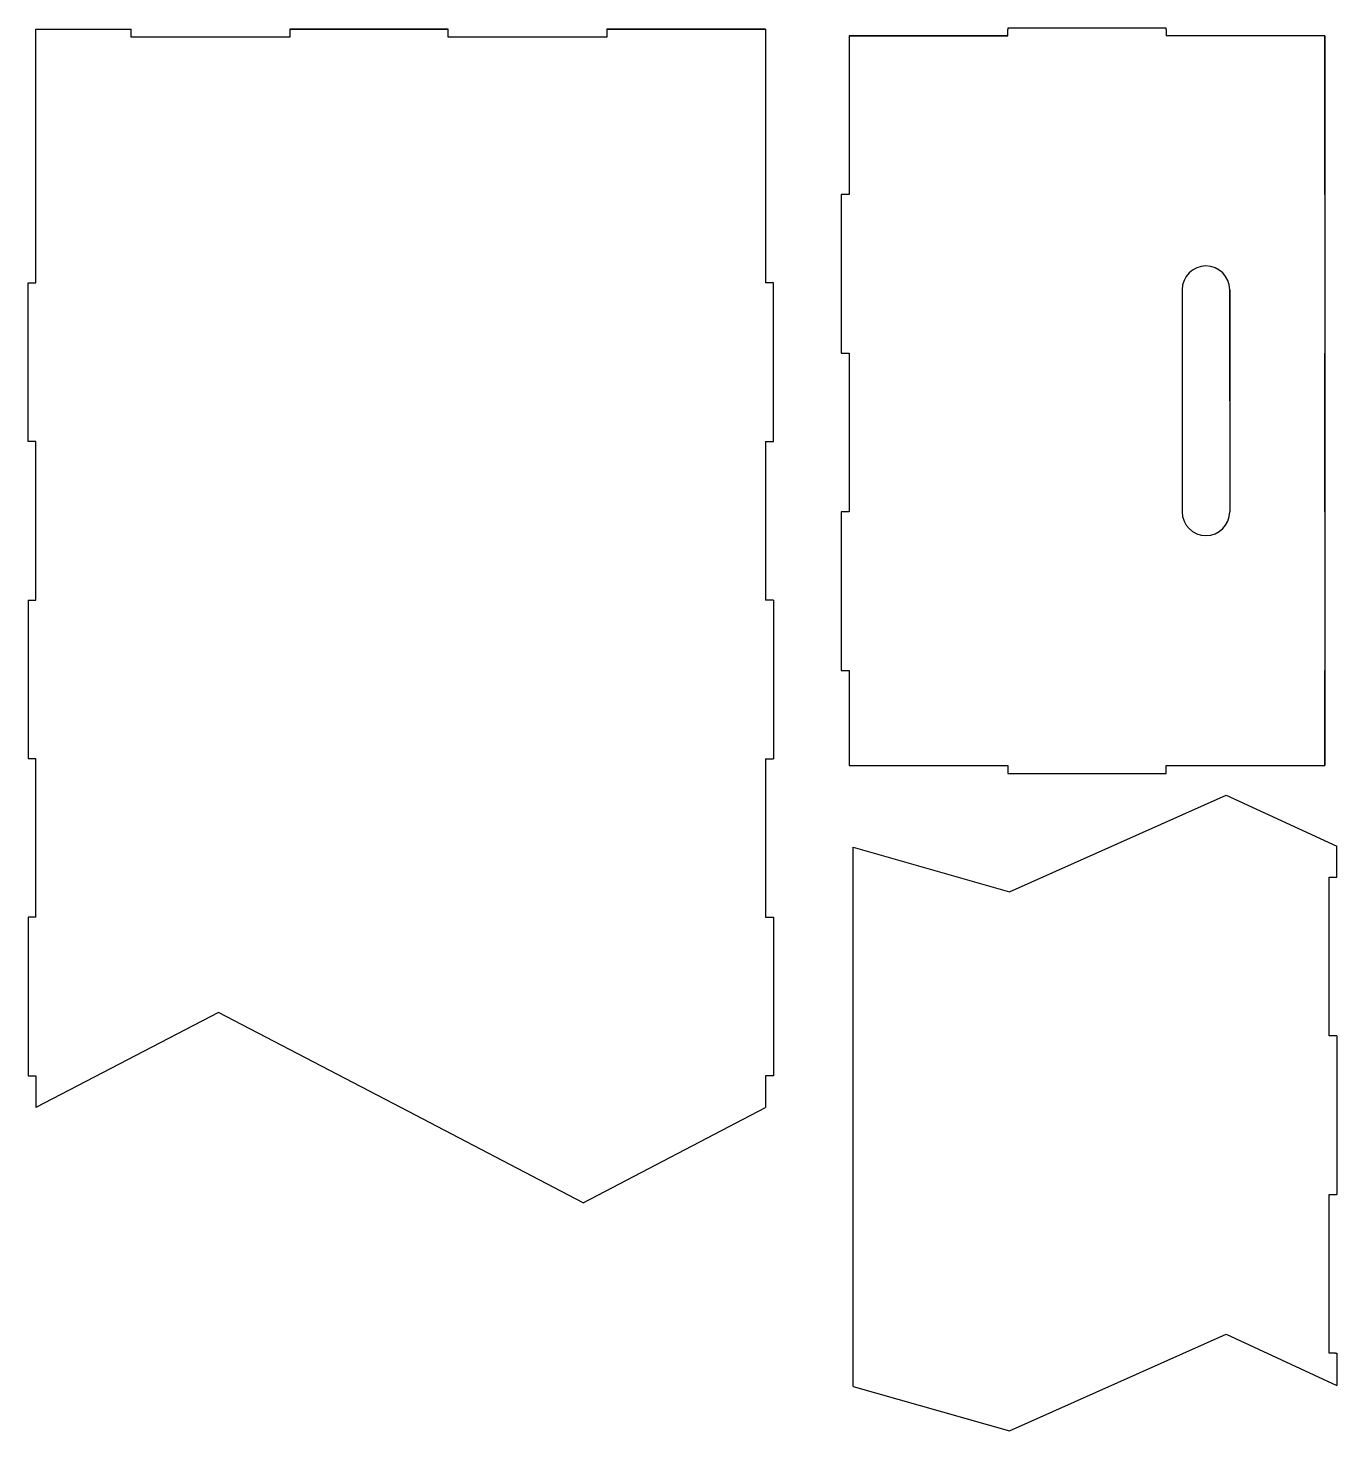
# Model space of a CAD drawing. Header units: millimetres. Extents: x 2241 to 3067, y 1160 to 2044.
import ezdxf

# ---------------------------------------------------------------- set-up
doc = ezdxf.new("R2010")
doc.units = ezdxf.units.MM

msp = doc.modelspace()

# ---------------------------------------------------------------- linework, layer by layer
for p, q in [((2246.14, 1883.62), (2246.14, 2043.62)), ((2246.14, 2043.62), (2306.14, 2043.62)), ((2306.14, 2039.62), (2306.14, 2043.62)), ((2406.14, 2043.62), (2506.14, 2043.62)), ((2506.14, 2043.62), (2406.14, 2043.62)), ((2406.14, 2043.62), (2406.14, 2039.62)), ((2506.14, 2039.62), (2506.14, 2043.62)), ((2606.14, 2043.62), (2706.14, 2043.62)), ((2706.14, 2043.62), (2606.14, 2043.62)), ((2606.14, 2043.62), (2606.14, 2039.62)), ((2706.14, 2043.62), (2706.14, 1883.62)), ((2706.14, 2043.62), (2706.14, 1883.62)), ((2706.14, 2043.62), (2706.14, 1883.62)), ((2958.91, 2044.27), (2858.91, 2044.27)), ((2858.91, 2044.27), (2858.91, 2043.27)), ((2958.91, 2043.27), (2958.91, 2044.27)), ((2306.14, 2038.62), (2306.14, 2039.62)), ((2406.14, 2038.62), (2306.14, 2038.62)), ((2406.14, 2039.62), (2406.14, 2038.62)), ((2506.14, 2038.62), (2506.14, 2039.62)), ((2606.14, 2038.62), (2506.14, 2038.62)), ((2606.14, 2039.62), (2606.14, 2038.62)), ((2758.91, 2039.27), (2858.91, 2039.27)), ((3058.91, 2039.27), (3058.91, 1939.27)), ((3058.91, 2039.27), (3058.91, 1939.27)), ((3058.91, 2039.27), (3058.91, 1809.27)), ((2754.91, 1939.27), (2753.91, 1939.27)), ((2753.91, 1939.27), (2753.91, 1839.27)), ((3058.91, 1939.27), (3058.91, 1639.27)), ((2241.14, 1783.62), (2241.14, 1883.62)), ((2241.14, 1883.62), (2246.14, 1883.62)), ((2241.14, 1783.62), (2241.14, 1883.62)), ((2241.14, 1883.62), (2246.14, 1883.62)), ((2711.14, 1883.62), (2706.14, 1883.62)), ((2711.14, 1783.62), (2711.14, 1883.62)), ((2968.91, 1879.27), (2968.91, 1739.27)), ((2998.91, 1809.27), (2998.91, 1879.27)), ((2998.91, 1879.27), (2998.91, 1739.27)), ((2998.91, 1809.27), (2998.91, 1879.27)), ((2753.91, 1839.27), (2754.91, 1839.27)), ((3058.91, 1839.27), (3058.91, 1739.27)), ((3058.91, 1839.27), (3058.91, 1809.27)), ((2246.14, 1783.62), (2241.14, 1783.62)), ((2246.14, 1783.62), (2241.14, 1783.62)), ((2246.14, 1683.62), (2246.14, 1783.62)), ((2246.14, 1683.62), (2246.14, 1783.62)), ((2706.14, 1783.62), (2706.14, 1683.62)), ((2706.14, 1783.62), (2706.14, 1683.62)), ((2706.14, 1783.62), (2706.14, 1683.62)), ((2706.14, 1783.62), (2711.14, 1783.62)), ((2754.91, 1739.27), (2753.91, 1739.27)), ((2753.91, 1739.27), (2753.91, 1639.27)), ((2241.14, 1683.62), (2246.14, 1683.62)), ((2241.14, 1683.62), (2241.14, 1583.62)), ((2242.14, 1683.62), (2246.14, 1683.62)), ((2711.14, 1683.62), (2706.14, 1683.62)), ((2711.14, 1683.62), (2711.14, 1583.62)), ((2753.91, 1639.27), (2754.91, 1639.27)), ((3058.91, 1639.27), (3058.91, 1579.27)), ((2246.14, 1583.62), (2241.14, 1583.62)), ((2246.14, 1583.62), (2242.14, 1583.62)), ((2246.14, 1483.62), (2246.14, 1583.62)), ((2246.14, 1533.62), (2246.14, 1583.62)), ((2706.14, 1583.62), (2706.14, 1483.62)), ((2706.14, 1583.62), (2706.14, 1533.62)), ((2706.14, 1583.62), (2706.14, 1533.62)), ((2706.14, 1583.62), (2711.14, 1583.62)), ((2858.91, 1575.27), (2858.91, 1574.27)), ((2958.91, 1574.27), (2958.91, 1575.27)), ((2858.91, 1574.27), (2958.91, 1574.27)), ((2860.13, 1499.77), (2996.68, 1560.71)), ((2996.68, 1560.71), (3066.53, 1528.42)), ((2761.53, 1527.75), (2860.13, 1499.77)), ((2761.53, 1187.75), (2761.53, 1527.75)), ((3066.53, 1508.88), (3066.53, 1528.42)), ((2246.14, 1483.62), (2241.14, 1483.62)), ((2241.14, 1483.62), (2241.14, 1383.62)), ((2246.14, 1483.62), (2242.14, 1483.62)), ((2706.14, 1483.62), (2711.14, 1483.62)), ((2711.14, 1483.62), (2711.14, 1383.62)), ((2361.14, 1423.62), (2246.14, 1363.62)), ((2476.14, 1363.62), (2361.14, 1423.62)), ((3066.53, 1408.88), (3066.53, 1308.88)), ((2241.14, 1383.62), (2246.14, 1383.62)), ((2242.14, 1383.62), (2246.14, 1383.62)), ((2246.14, 1383.62), (2246.14, 1363.62)), ((2711.14, 1383.62), (2706.14, 1383.62)), ((2706.14, 1383.62), (2706.14, 1363.62)), ((2591.14, 1303.62), (2476.14, 1363.62)), ((2591.14, 1303.62), (2706.14, 1363.62)), ((2860.13, 1159.77), (2996.68, 1220.71)), ((2996.68, 1220.71), (3066.53, 1188.42)), ((3065.53, 1208.88), (3066.53, 1208.88)), ((3066.53, 1208.88), (3066.53, 1188.42)), ((2761.53, 1187.75), (2860.13, 1159.77))]:
    msp.add_line(p, q)
at = {"color": 7, "linetype": 'Continuous', "lineweight": 25}
for p, q in [((2858.91, 2039.27), (2858.91, 2043.27)), ((2958.91, 2043.27), (2958.91, 2039.27)), ((2758.91, 2039.27), (2758.91, 1939.27)), ((2858.91, 2039.27), (2758.91, 2039.27)), ((3058.91, 2039.27), (2958.91, 2039.27)), ((3058.91, 1939.27), (3058.91, 2039.27)), ((2758.91, 1939.27), (2754.91, 1939.27)), ((2754.91, 1839.27), (2758.91, 1839.27)), ((2758.91, 1839.27), (2758.91, 1739.27)), ((3058.91, 1739.27), (3058.91, 1839.27)), ((2758.91, 1739.27), (2754.91, 1739.27)), ((2754.91, 1639.27), (2758.91, 1639.27)), ((2758.91, 1639.27), (2758.91, 1579.27)), ((3058.91, 1579.27), (3058.91, 1639.27)), ((2758.91, 1579.27), (2858.91, 1579.27)), ((2858.91, 1579.27), (2858.91, 1575.27)), ((2958.91, 1579.27), (3058.91, 1579.27)), ((2958.91, 1575.27), (2958.91, 1579.27)), ((3061.53, 1508.88), (3066.53, 1508.88)), ((3061.53, 1408.88), (3061.53, 1508.88)), ((3066.53, 1408.88), (3061.53, 1408.88)), ((3061.53, 1308.88), (3066.53, 1308.88)), ((3061.53, 1208.88), (3061.53, 1308.88)), ((3065.53, 1208.88), (3061.53, 1208.88))]:
    msp.add_line(p, q, dxfattribs=at)
for centre, start, end in [((2983.91, 1879.27), 0, 180), ((2983.91, 1739.27), 180, 0)]:
    msp.add_arc(centre, 15, start, end)

doc.saveas('drawing.dxf')
